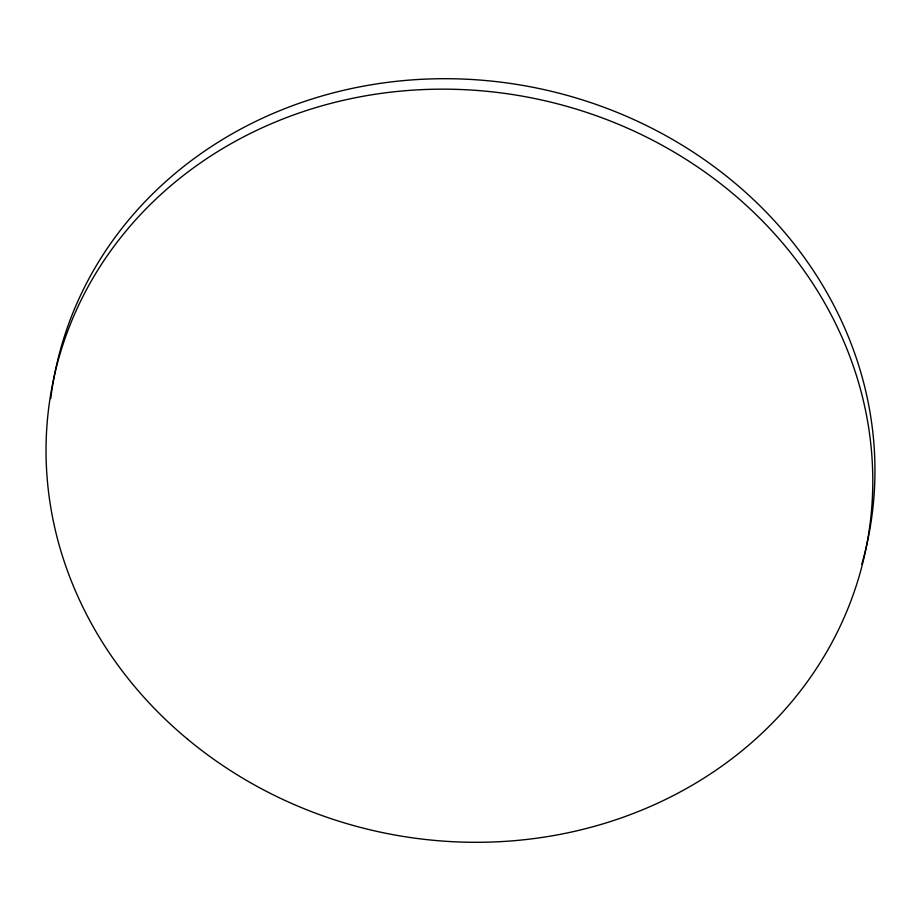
<?xml version="1.0" encoding="UTF-8"?>
<svg xmlns="http://www.w3.org/2000/svg" width="921" height="921" viewBox="0 0 921 921"><rect width="100%" height="100%" fill="white"/><g stroke="black" fill="none" stroke-linecap="round" stroke-linejoin="round"><path stroke-width="1.38" d="M50.736 398.62A414.945 374.835 11.7 0 1 536.402 87.979A414.945 374.835 11.7 0 1 861.757 564.331M186.882 738.607A414.945 374.835 11.7 0 0 864.854 554.028A414.945 374.835 11.7 0 0 326.518 104.545A414.945 374.835 11.7 0 0 186.882 738.607"/></g></svg>
